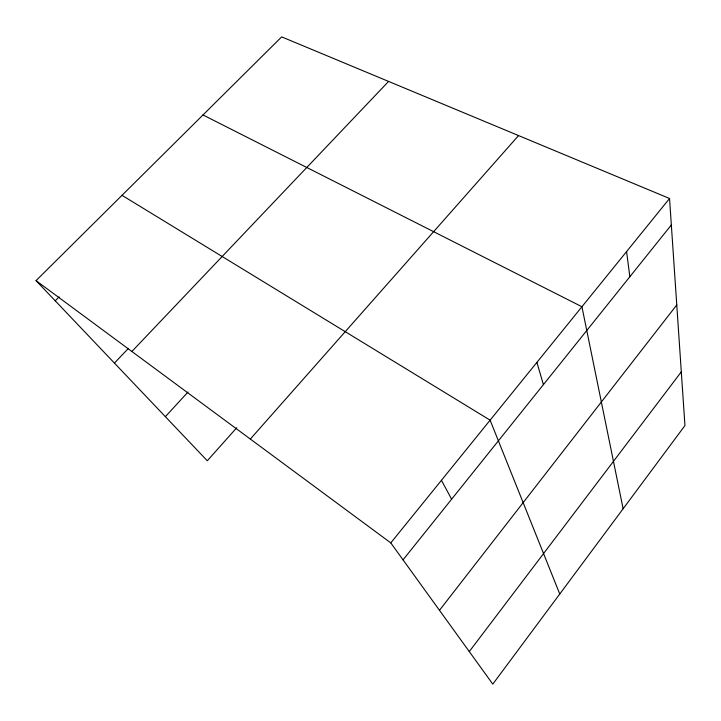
<?xml version="1.0" encoding="UTF-8"?>
<svg xmlns="http://www.w3.org/2000/svg" width="721" height="721" viewBox="0 0 721 721"><rect width="100%" height="100%" fill="white"/><g stroke="black" fill="none" stroke-linecap="round" stroke-linejoin="round"><path stroke-width="1.08" d="M469.281 651.577L681.309 371.829M439.477 610.308L676.767 304.938M403.03 559.856L671.341 224.952M669.548 198.491L684.95 425.561L492.794 684.121L390.782 542.895L669.548 198.491L281.668 36.879L36.05 280.64L207.287 460.764L236.758 427.715M250.34 439.062L518.552 135.575M165.37 416.675L187.992 392.044M114.423 363.078L128.257 348.558M131.88 351.488L388.592 81.428M55.229 300.81L59.131 296.89M202.998 114.954L581.928 306.74L623.124 508.747M122.011 195.328L490.109 420.172L559.757 594.014M36.05 280.64L390.782 542.895M441.441 480.303L451.625 499.193M536.902 362.366L543.4 384.635M626.576 251.584L629.839 276.747"/></g></svg>
